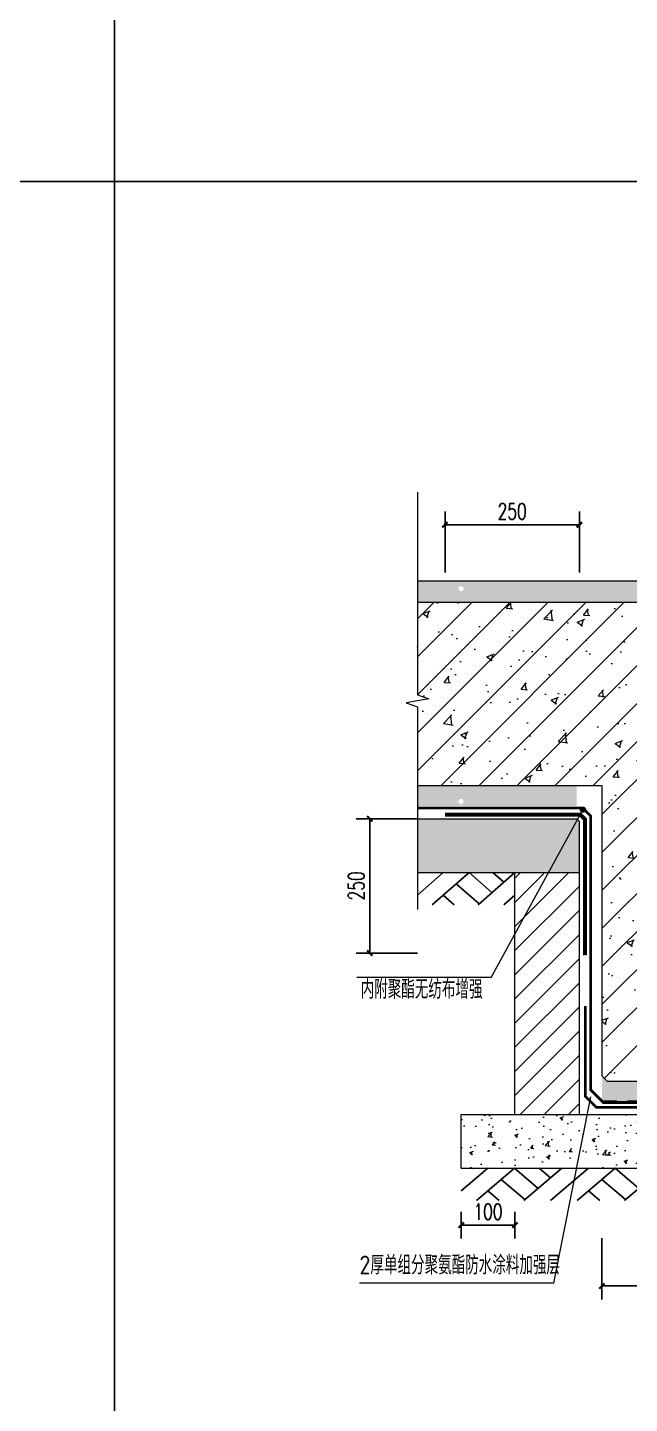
# Model space of a CAD drawing. Header units: millimetres. Extents: x 434053 to 1059003, y -2417481 to 936527.
# Drawn here: x 532486 to 533606, y -2319655 to -2317096 of the extents above; entities that cross this region are included whole.
import ezdxf

# ---------------------------------------------------------------- set-up
doc = ezdxf.new("R2010")
doc.units = ezdxf.units.MM
doc.header["$LTSCALE"] = 1000
doc.header["$MEASUREMENT"] = 0
doc.linetypes.add('DASH', pattern=[0.35, 0.25, -0.1])
doc.layers.get('Defpoints').update_dxf_attribs({"color": 6})
for name, color, linetype in [('A-DETL-REN', 21, 'Continuous'), ('column-1', 5, 'Continuous'), ('DIM', 3, 'Continuous'), ('Hatch1', 8, 'Continuous'), ('PUB_DIM', 83, 'Continuous'), ('PUB_HATCH', 8, 'Continuous'), ('STAIR', 2, 'Continuous'), ('TEXT', 7, 'Continuous'), ('WALL', 5, 'Continuous')]:
    doc.layers.add(name, color=color, linetype=linetype)
doc.styles.add('_TCH_DIM_T3', font='SIMPLEX', dxfattribs={"width": 0.705882, "bigfont": 'GBCBIG'})
doc.styles.get("Standard").update_dxf_attribs({"font": 'gbenor.shx', "bigfont": 'gbcbig.shx'})
doc.dimstyles.new('_TCH_ARCH&&10', dxfattribs={"dimtxt": 29.75, "dimasz": 10, "dimexe": 25, "dimexo": 30, "dimgap": 10, "dimtad": 1, "dimdec": 0, "dimzin": 0, "dimdsep": 46, "dimtxsty": '_TCH_DIM_T3', "dimblk": 'ARCHTICK', "dimcen": 0.09, "dimclrt": 7, "dimazin": 2, "dimtfac": 1, "dimtdec": 0, "dimtix": 1, "dimtmove": 2, "dimatfit": 3, "dimfxl": 1, "dimtolj": 1, "dimtzin": 0, "dimarcsym": 0})
pattern_1 = [(50, (-348962.41, 402339.86), (71.726018, -6.2752135), [7.5, -82.5]), (355, (-348962.41, 402339.86), (-13.875133, 75.219213), [6, -66]), (100.4514, (-348956.43, 402339.335), (57.850938, 68.943954), [6.374019, -70.114211]), (46.1842, (-348962.41, 402359.86), (106.724105, -16.551901), [11.25, -123.75]), (96.6356, (-348953.51, 402358.48), (93.46627, 97.411787), [9.561029, -105.1713]), (351.1842, (-348962.41, 402359.86), (93.466195, 97.41186), [9, -99]), (21, (-348952.41, 402354.86), (59.690705, -40.261889), [7.5, -82.5]), (326, (-348952.41, 402354.86), (24.331533, 72.515005), [6, -66]), (71.4514, (-348947.43, 402351.5), (84.022263, 32.25305), [6.374019, -70.114211]), (37.5, (-348962.407, 402339.858), (1.2159855, 33.2893854), [0, -65.2, 0, -67, 0, -66.25]), (7.5, (-348962.407, 402339.858), (26.3069537, 39.4411712), [0, -38.2, 0, -63.7, 0, -25.25]), (327.5, (-348984.707, 402339.858), (53.3822436, -2.2554872), [0, -25, 0, -78, 0, -103.5]), (317.5, (-348994.707, 402339.858), (58.318617, 10.0104982), [0, -32.5, 0, -51.8, 0, -73.5])]

# ---------------------------------------------------------------- blocks, each defined once
blk = doc.blocks.new('asgdsfgf')
for p, q in [((3346.7, 8610), (3346.7, 0)), ((0, 5652.5), (11115, 5652.5))]:
    blk.add_line(p, q)
blk = doc.blocks.new('$LinePat$00000009')
for p, q in [((0, -210), (210, 0)), ((120, -300), (420, 0)), ((420, 0), (608, -188)), ((495, -300), (795, 0)), ((615, 0), (705, -90)), ((315, -105), (502, -293)), ((210, -210), (300, -300)), ((705, -300), (795, -210))]:
    blk.add_line(p, q)
blk = doc.blocks.new('_ArchTick')
at = {"color": 0, "linetype": 'ByBlock', "const_width": 0.4}
blk.add_lwpolyline([(-0.5, -0.5), (0.5, 0.5)], dxfattribs=at)
blk = doc.blocks.new('*D247')
at = {"layer": 'Defpoints', "color": 0, "transparency": 16777216}
for p in [(445, 1842.2), (195, 1723.2), (445, 1723.2)]:
    blk.add_point(p, dxfattribs=at)
at = {"layer": 'PUB_DIM', "color": 0, "lineweight": -2, "transparency": 16777216}
for p, q in [((195, 1753.2), (195, 1867.2)), ((445, 1753.2), (445, 1867.2)), ((195, 1842.2), (445, 1842.2))]:
    blk.add_line(p, q, dxfattribs=at)
at = {"layer": 'PUB_DIM', "color": 0, "lineweight": -2, "transparency": 16777216, "xscale": 10, "yscale": 10, "zscale": 10, "rotation": 180}
blk.add_blockref('_ArchTick', (195, 1842.2), dxfattribs=at)
at = {"layer": 'PUB_DIM', "color": 0, "lineweight": -2, "transparency": 16777216, "xscale": 10, "yscale": 10, "zscale": 10}
blk.add_blockref('_ArchTick', (445, 1842.2), dxfattribs=at)
at = {"layer": 'PUB_DIM', "color": 7, "lineweight": 9, "transparency": 16777216, "insert": (320, 1867.1), "char_height": 29.75, "attachment_point": 5, "style": '_TCH_DIM_T3'}
blk.add_mtext('\\A1;250', dxfattribs=at)
blk = doc.blocks.new('*D248')
at = {"layer": 'Defpoints', "color": 0, "transparency": 16777216}
for p in [(54.8, 1295.5), (173.9, 1295.5), (173.9, 1045.5)]:
    blk.add_point(p, dxfattribs=at)
at = {"layer": 'PUB_DIM', "color": 0, "lineweight": -2, "transparency": 16777216}
for p, q in [((143.9, 1295.5), (29.8, 1295.5)), ((54.8, 1045.5), (54.8, 1295.5)), ((143.9, 1045.5), (29.8, 1045.5))]:
    blk.add_line(p, q, dxfattribs=at)
at = {"layer": 'PUB_DIM', "color": 0, "lineweight": -2, "transparency": 16777216, "xscale": 10, "yscale": 10, "zscale": 10}
for p, rotation in [((54.8, 1295.5), 90), ((54.8, 1045.5), 270)]:
    blk.add_blockref('_ArchTick', p, dxfattribs=dict(at, rotation=rotation))
at = {"layer": 'PUB_DIM', "color": 7, "lineweight": 9, "transparency": 16777216, "insert": (29.9, 1170.5), "char_height": 29.75, "attachment_point": 5, "rotation": 90, "style": '_TCH_DIM_T3'}
blk.add_mtext('\\A1;250', dxfattribs=at)
blk = doc.blocks.new('*D249')
at = {"layer": 'Defpoints', "color": 0, "transparency": 16777216}
for p in [(487, 545.4), (737, 545.4), (737, 426.3)]:
    blk.add_point(p, dxfattribs=at)
at = {"layer": 'PUB_DIM', "color": 0, "lineweight": -2, "transparency": 16777216}
for p, q in [((487, 515.4), (487, 401.3)), ((737, 515.4), (737, 401.3)), ((487, 426.3), (737, 426.3))]:
    blk.add_line(p, q, dxfattribs=at)
at = {"layer": 'PUB_DIM', "color": 0, "lineweight": -2, "transparency": 16777216, "xscale": 10, "yscale": 10, "zscale": 10, "rotation": 180}
blk.add_blockref('_ArchTick', (487, 426.3), dxfattribs=at)
at = {"layer": 'PUB_DIM', "color": 0, "lineweight": -2, "transparency": 16777216, "xscale": 10, "yscale": 10, "zscale": 10}
blk.add_blockref('_ArchTick', (737, 426.3), dxfattribs=at)
at = {"layer": 'PUB_DIM', "color": 7, "lineweight": 9, "transparency": 16777216, "insert": (612, 451.1), "char_height": 29.75, "attachment_point": 5, "style": '_TCH_DIM_T3'}
blk.add_mtext('\\A1;250', dxfattribs=at)
blk = doc.blocks.new('*D252')
at = {"layer": 'Defpoints', "color": 0, "transparency": 16777216}
for p in [(225, 594.3), (325, 594.3), (325, 539.6)]:
    blk.add_point(p, dxfattribs=at)
at = {"layer": 'PUB_DIM', "color": 0, "lineweight": -2, "transparency": 16777216}
for p, q in [((225, 564.3), (225, 514.6)), ((325, 564.3), (325, 514.6)), ((225, 539.6), (325, 539.6))]:
    blk.add_line(p, q, dxfattribs=at)
at = {"layer": 'PUB_DIM', "color": 0, "lineweight": -2, "transparency": 16777216, "xscale": 10, "yscale": 10, "zscale": 10, "rotation": 180}
blk.add_blockref('_ArchTick', (225, 539.6), dxfattribs=at)
at = {"layer": 'PUB_DIM', "color": 0, "lineweight": -2, "transparency": 16777216, "xscale": 10, "yscale": 10, "zscale": 10}
blk.add_blockref('_ArchTick', (325, 539.6), dxfattribs=at)
at = {"layer": 'PUB_DIM', "color": 7, "lineweight": 9, "transparency": 16777216, "insert": (275, 564.5), "char_height": 29.75, "attachment_point": 5, "style": '_TCH_DIM_T3'}
blk.add_mtext('\\A1;100', dxfattribs=at)
blk = doc.blocks.new('A$C7B6417B9')
at = {"layer": 'DIM', "lineweight": 9}
h = blk.add_hatch(color=256, dxfattribs=at)
edge = h.paths.add_edge_path()
edge.add_arc((451.6, 1312.3), 4.8, 0, 360)
at = {"layer": 'Hatch1', "lineweight": 9}
h = blk.add_hatch(dxfattribs=at)
h.set_pattern_fill('混凝土', color=256, scale=10, style=0)
h.set_pattern_definition(pattern_1)
h.paths.add_polyline_path([(2530.2, 1737.5), (1337, 1737.5), (1337, 1717.8, -0.414214), (1341.8, 1713, -0.414214), (1337, 1708.2), (1337, 1697.5), (2530.2, 1697.5)])
h.paths.add_polyline_path([(1337, 1717.8), (1337, 1737.5), (143.9, 1737.5), (143.9, 1697.5), (1337, 1697.5), (1337, 1708.2, -0.414214), (1332.2, 1713, -0.414214)])
h.paths.add_polyline_path([(220, 1723.3, -1), (229.6, 1723.3, -1)], flags=16)
h = blk.add_hatch(dxfattribs=at)
h.set_pattern_fill('钢筋混凝土', color=256, scale=20, style=0)
h.set_pattern_definition([(45, (-348962.407, 402339.86), (-35.355339, 35.355339), []), (50, (-348962.41, 402339.86), (143.452037, -12.550427), [15, -165]), (355, (-348962.4, 402339.86), (-27.750267, 150.438427), [12, -132]), (100.4514, (-348950.45, 402338.81), (115.701876, 137.88791), [12.748038, -140.228422]), (46.1842, (-348962.4, 402379.86), (213.44821, -33.1038), [22.5, -247.5]), (96.6356, (-348944.62, 402377.1), (186.93254, 194.823574), [19.12206, -210.3426]), (351.1842, (-348962.4, 402379.86), (186.93239, 194.82372), [18, -198]), (21, (-348942.41, 402369.86), (119.38141, -80.523778), [15, -165]), (326, (-348942.4, 402369.86), (48.663066, 145.03001), [12, -132]), (71.4514, (-348932.46, 402363.15), (168.044526, 64.5061), [12.748038, -140.228422]), (37.5, (-348962.407, 402339.86), (2.431971, 66.578771), [0, -130.4, 0, -134, 0, -132.5]), (7.5, (-348962.41, 402339.86), (52.6139075, 78.882342), [0, -76.4, 0, -127.4, 0, -50.5]), (327.5, (-349007.007, 402339.86), (106.764487, -4.5109743), [0, -50, 0, -156, 0, -207]), (317.5, (-349027.01, 402339.86), (116.637234, 20.020996), [0, -65, 0, -103.6, 0, -147])])
h.paths.add_polyline_path([(2530.2, 1494.4), (2509.2, 1501.9), (2551.2, 1509.3), (2530.2, 1516.9), (2530.2, 1697.5), (1337, 1697.5), (1337, 1331.1, -0.414214), (1341.8, 1326.3, -0.414214), (1337, 1321.5), (1337, 955.2), (1629, 955.2), (1629, 817.5), (1639, 807.5), (2177, 807.5), (2187, 817.5), (2187, 827.5), (2187, 1357.5), (2530.2, 1357.5)])
h.paths.add_polyline_path([(1337, 1697.5), (143.9, 1697.5), (143.9, 1516.9), (164.9, 1509.3), (122.9, 1501.9), (143.9, 1494.4), (143.9, 1357.5), (487, 1357.5), (487, 827.5), (487, 817.5), (497, 807.5), (1035, 807.5), (1045, 817.5), (1045, 827.5), (1045, 955.2), (1337, 955.2), (1337, 1321.5, -0.414214), (1332.2, 1326.3, -0.414214), (1337, 1331.1)])
h.paths.add_polyline_path([(220, 1546.3, -1), (229.6, 1546.3, -1)], flags=16)
h.paths.add_polyline_path([(1695.3, 1175.6), (1759.7, 1175.6), (1759.7, 1227.8), (1695.3, 1227.8)], flags=24)
h = blk.add_hatch(dxfattribs=at)
h.set_pattern_fill('混凝土', color=256, scale=10, style=0)
h.set_pattern_definition(pattern_1)
h.paths.add_polyline_path([(2530.2, 1357.5), (2234, 1357.5), (2234, 1319), (2530.2, 1319)])
h.paths.add_polyline_path([(440, 1357.5), (143.9, 1357.5), (143.9, 1319), (221.8, 1319, -0.348665), (227.8, 1319), (440, 1319)])
h.paths.add_polyline_path([(220, 1327.6, -1), (229.6, 1327.6, -1)], flags=16)
h = blk.add_hatch(dxfattribs=at)
h.set_pattern_fill('混凝土', color=256, scale=10, style=0)
h.set_pattern_definition(pattern_1)
h.paths.add_polyline_path([(143.9, 1295.5), (143.9, 1195.5), (445, 1195.5), (445, 1290.5), (440, 1295.5)])
h.paths.add_polyline_path([(2530.2, 1195.5), (2530.2, 1295.5), (2234, 1295.5), (2229, 1290.5), (2229, 1195.5)])
h = blk.add_hatch(dxfattribs=at)
h.set_pattern_fill('ANSI31', color=256, scale=20, style=0)
h.set_pattern_definition([(45, (-348962.407, 402339.858), (-22.4506403, 22.4506403), [])])
h.paths.add_polyline_path([(2349, 1195.5), (2229, 1195.5), (2229, 745.5), (2349, 745.5)])
h.paths.add_polyline_path([(325, 888.8), (445, 888.8), (445, 1195.5), (325, 1195.5)])
h.paths.add_polyline_path([(445, 888.8), (325, 888.8), (325, 745.5), (445, 745.5)])
h = blk.add_hatch(dxfattribs=at)
h.set_pattern_fill('混凝土', color=256, scale=10, style=0)
h.set_pattern_definition(pattern_1)
h.paths.add_polyline_path([(1073.5, 817.5), (1045, 817.5), (1035, 807.5), (837, 807.5), (837, 769), (993.3, 769), (1073.5, 769)])
h.paths.add_polyline_path([(837, 807.5), (695, 807.5), (695, 769), (761.8, 769, -0.606323), (770.3, 769), (837, 769)])
h.paths.add_polyline_path([(761.2, 779.3, -1), (770.8, 779.3, -1)], flags=16)
h.paths.add_polyline_path([(695, 807.5), (497, 807.5), (487, 817.5), (487, 769), (695, 769)])
h.paths.add_polyline_path([(2187, 817.5), (2177, 807.5), (1639, 807.5), (1629, 817.5), (1600.5, 817.5), (1600.5, 769), (2187, 769)])
h = blk.add_hatch(dxfattribs=at)
h.set_pattern_fill('混凝土', color=256, scale=10, style=0)
h.set_pattern_definition([(130, (351636.487, 402339.86), (-71.726018, -6.2752135), [7.5, -82.5]), (185, (351636.49, 402339.86), (13.875133, 75.219213), [6, -66]), (79.5486, (351630.51, 402339.335), (-57.850938, 68.943954), [6.374019, -70.114211]), (133.8158, (351636.49, 402359.86), (-106.724105, -16.551901), [11.25, -123.75]), (83.3644, (351627.59, 402358.48), (-93.46627, 97.411787), [9.561029, -105.1713]), (188.8158, (351636.49, 402359.86), (-93.466195, 97.41186), [9, -99]), (159, (351626.487, 402354.86), (-59.690705, -40.261889), [7.5, -82.5]), (214, (351626.49, 402354.86), (-24.331533, 72.515005), [6, -66]), (108.5486, (351621.51, 402351.5), (-84.022263, 32.25305), [6.374019, -70.114211]), (142.5, (351636.487, 402339.858), (-1.2159855, 33.2893854), [0, -65.2, 0, -67, 0, -66.25]), (172.5, (351636.487, 402339.858), (-26.3069537, 39.4411712), [0, -38.2, 0, -63.7, 0, -25.25]), (212.5, (351658.787, 402339.858), (-53.3822436, -2.2554872), [0, -25, 0, -78, 0, -103.5]), (222.5, (351668.787, 402339.858), (-58.318617, 10.0104982), [0, -32.5, 0, -51.8, 0, -73.5])])
h.paths.add_polyline_path([(1600.5, 817.5), (1629, 817.5), (1639, 807.5), (1837, 807.5), (1837, 769), (1680.8, 769), (1600.5, 769)])
h.paths.add_polyline_path([(1837, 807.5), (1979, 807.5), (1979, 769), (1912.3, 769, 0.606323), (1903.8, 769), (1837, 769)])
h.paths.add_polyline_path([(1912.9, 779.3, 1), (1903.3, 779.3, 1)], flags=16)
h.paths.add_polyline_path([(1979, 807.5), (2177, 807.5), (2187, 817.5), (2187, 769), (1979, 769)])
h.paths.add_polyline_path([(487, 817.5), (497, 807.5), (1035, 807.5), (1045, 817.5), (1073.5, 817.5), (1073.5, 769), (487, 769)])
h = blk.add_hatch(dxfattribs=at)
h.set_pattern_fill('混凝土', color=256, scale=10, style=0)
h.set_pattern_definition([(50, (-348962.41, 402339.86), (71.726018, -6.2752135), [7.5, -82.5]), (355, (-348962.41, 402339.86), (-13.875133, 75.219213), [6, -66]), (100.4514, (-348956.43, 402339.335), (57.850938, 68.943954), [6.374019, -70.114211]), (46.1842, (-348962.41, 402359.86), (106.724105, -16.551901), [11.25, -123.75]), (96.6356, (-348953.51, 402358.48), (93.46627, 97.411787), [9.561029, -105.1713]), (351.1842, (-348962.41, 402359.86), (93.466195, 97.41186), [9, -99]), (21, (-348952.41, 402354.86), (59.690705, -40.261889), [7.5, -82.5]), (326, (-348952.41, 402354.86), (24.331533, 72.515005), [6, -66]), (71.4514, (-348947.43, 402351.5), (84.022263, 32.25305), [6.374019, -70.114211]), (37.5, (-348962.407, 402339.858), (1.2159855, 33.2893854), [0, -65.2, 0, -67, 0, -66.25]), (7.5, (-348962.407, 402339.858), (26.3069537, 39.4411712), [0, -38.2, 0, -63.7, 0, -25.25]), (327.5, (-348984.707, 402339.858), (53.3822436, -2.2554872), [0, -25, 0, -78, 0, -103.5]), (317.5, (-348994.707, 402339.858), (58.318617, 10.0104982), [0, -32.5, 0, -51.8, 0, -73.5])])
h.paths.add_polyline_path([(1073.5, 817.5), (1045, 817.5), (1035, 807.5), (837, 807.5), (837, 769), (993.3, 769), (1073.5, 769)])
h.paths.add_polyline_path([(837, 807.5), (695, 807.5), (695, 769), (761.8, 769, -0.606323), (770.3, 769), (837, 769)])
h.paths.add_polyline_path([(761.2, 779.3, -1), (770.8, 779.3, -1)], flags=16)
h.paths.add_polyline_path([(695, 807.5), (497, 807.5), (487, 817.5), (487, 769), (695, 769)])
h.paths.add_polyline_path([(2187, 817.5), (2177, 807.5), (1639, 807.5), (1629, 817.5), (1600.5, 817.5), (1600.5, 769), (2187, 769)])
h = blk.add_hatch(dxfattribs=at)
h.set_pattern_fill('混凝土', color=256, scale=10, style=0)
h.set_pattern_definition([(50, (-210951.313, 453723.695), (71.726018, -6.2752135), [7.5, -82.5]), (355, (-210951.31, 453723.695), (-13.875133, 75.219213), [6, -66]), (100.4514, (-210945.336, 453723.17), (57.850938, 68.943954), [6.374019, -70.114211]), (46.1842, (-210951.31, 453743.695), (106.724105, -16.551901), [11.25, -123.75]), (96.6356, (-210942.42, 453742.32), (93.46627, 97.411787), [9.561029, -105.1713]), (351.1842, (-210951.31, 453743.7), (93.466195, 97.41186), [9, -99]), (21, (-210941.313, 453738.695), (59.690705, -40.261889), [7.5, -82.5]), (326, (-210941.31, 453738.695), (24.331533, 72.515005), [6, -66]), (71.4514, (-210936.34, 453735.34), (84.022263, 32.25305), [6.374019, -70.114211]), (37.5, (-210951.313, 453723.695), (1.2159855, 33.2893854), [0, -65.2, 0, -67, 0, -66.25]), (7.5, (-210951.313, 453723.695), (26.3069537, 39.4411712), [0, -38.2, 0, -63.7, 0, -25.25]), (327.5, (-210973.613, 453723.695), (53.3822436, -2.2554872), [0, -25, 0, -78, 0, -103.5]), (317.5, (-210983.613, 453723.695), (58.318617, 10.0104982), [0, -32.5, 0, -51.8, 0, -73.5])])
h.paths.add_polyline_path([(225, 745.5), (225, 645.5), (1087, 645.5), (1087, 745.5), (752.4, 745.5)])
at = {"layer": 'A-DETL-REN', "linetype": 'DASH', "lineweight": 9, "ltscale": 0.2}
blk.add_line((794.4, 770.1), (490.8, 770.1), dxfattribs=at)
at = {"layer": 'A-DETL-REN', "linetype": 'DASH', "lineweight": 9, "ltscale": 0.2, "const_width": 5}
blk.add_lwpolyline([(814.6, 777.6), (795, 767.6), (489.7, 767.6), (466, 791.3), (466, 1300.5), (451.3, 1315.2), (143.9, 1315.2)], dxfattribs=at)
at = {"layer": 'A-DETL-REN', "linetype": 'DASH', "lineweight": 9, "ltscale": 0.2, "const_width": 5, "elevation": 1666.7}
for points in [[(456, 1041.8), (456, 1293.9), (447.2, 1302.8), (195, 1302.8)], [(737, 758.4), (476.6, 758.4), (456, 779), (456, 947.1)]]:
    blk.add_lwpolyline(points, dxfattribs=at)
at = {"layer": 'column-1', "lineweight": 9}
for p, q in [((2530.2, 1737.5, 1666.7), (143.9, 1737.5, 1666.7)), ((2530.2, 1697.5, 1666.7), (143.9, 1697.5, 1666.7)), ((2530.2, 1697.5, 1666.7), (143.9, 1697.5, 1666.7)), ((2530.2, 1697.5, 1666.7), (143.9, 1697.5, 1666.7)), ((143.9, 1357.5, 1666.7), (487, 1357.5, 1666.7)), ((487, 1357.5, 1666.7), (487, 836.5, 1666.7))]:
    blk.add_line(p, q, dxfattribs=at)
at = {"layer": 'column-1', "lineweight": 9, "elevation": 1666.7}
blk.add_lwpolyline([(487, 836.5), (487, 817.5), (497, 807.5), (1035, 807.5), (1045, 817.5), (1045, 827.5)], dxfattribs=at)
at = {"layer": 'DIM', "lineweight": 9}
for p, q in [((281.1, 1000, -1.6), (451.6, 1312.3, 1666.7)), ((281.1, 1000, -1.6), (30.6, 1000, -1.6)), ((397.6, 431.8), (466.3, 778.1, 1666.7)), ((397.6, 431.8), (35.8, 431.8))]:
    blk.add_line(p, q, dxfattribs=at)
blk.add_circle((451.6, 1312.3, 1666.7), 4.8, dxfattribs=at)
at = {"layer": 'PUB_DIM', "lineweight": 9}
blk.add_lwpolyline([(143.9, 1902.9), (143.9, 1525.9), (164.9, 1518.3), (122.9, 1510.8), (143.9, 1503.4), (143.9, 1126.4)], dxfattribs=at)
at = {"layer": 'STAIR', "lineweight": 9, "elevation": 1666.7}
for points in [[(458.5, 1041.8), (458.5, 1295), (448.2, 1305.3), (195, 1305.3)], [(453.5, 1041.8), (453.5, 1292.9), (446.1, 1300.3), (195, 1300.3)]]:
    blk.add_lwpolyline(points, dxfattribs=at)
at = {"layer": 'WALL', "lineweight": 9}
for p, q in [((143.9, 1295.5, 1666.7), (440, 1295.5, 1666.7)), ((440, 1295.5, 1666.7), (445, 1290.5, 1666.7)), ((445, 745.5, 1666.7), (445, 1290.5, 1666.7)), ((143.9, 1195.5, 1666.7), (445, 1195.5, 1666.7)), ((325, 745.5, 1666.7), (325, 1195.5, 1666.7)), ((225, 645.5, 1666.7), (225, 745.5, 1666.7)), ((225, 745.5, 1666.7), (1087, 745.5, 1666.7)), ((225, 645.5, 1666.7), (1087, 645.5, 1666.7))]:
    blk.add_line(p, q, dxfattribs=at)
at = {"layer": 'PUB_HATCH', "lineweight": 9, "yscale": 0.1999999999998181, "zscale": 0.2}
for p, xscale in [((143.9, 1195.5), 0.2279066578121274), ((225, 645.5), 0.2356394129965338), ((412.4, 645.5), 0.2356394129965338)]:
    blk.add_blockref('$LinePat$00000009', p, dxfattribs=dict(at, xscale=xscale))
at = {"layer": 'TEXT'}
blk.add_text('内附聚酯无纺布增强', height=35, dxfattribs=at).set_placement((38, 960.6, 1242.9))
at = {"layer": 'TEXT', "color": 0, "lineweight": 9}
blk.add_text('2厚单组分聚氨酯防水涂料加强层', height=35, dxfattribs=at).set_placement((35.8, 447.8))
at = {"layer": 'PUB_DIM', "lineweight": 9}
for p1, p2, distance, text, picture, middle in [((195, 1723.2), (445, 1723.2), 119.1, '250', '*D247', (320, 1867.1)), ((173.9, 1045.5), (173.9, 1295.5), 119.1, '250', '*D248', (29.9, 1170.5)), ((225, 594.3), (325, 594.3), -54.7, '100', '*D252', (275, 564.5)), ((487, 545.4), (737, 545.4), -119.1, '250', '*D249', (612, 451.1))]:
    dim = blk.add_aligned_dim(p1=p1, p2=p2, distance=distance, text=text, dimstyle='_TCH_ARCH&&10', dxfattribs=at)
    dim.commit()
    dim.dimension.update_dxf_attribs({"geometry": picture, "text_midpoint": middle})

msp = doc.modelspace()

# ---------------------------------------------------------------- block references
for name, p in [('asgdsfgf', (529300.9, -2323034.8)), ('A$C7B6417B9', (533067.4, -2319862.8))]:
    msp.add_blockref(name, p)

doc.saveas('drawing.dxf')
